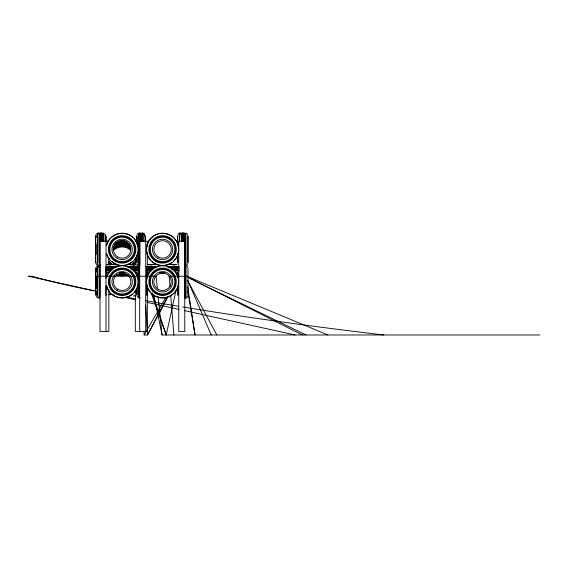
<?xml version="1.0" encoding="UTF-8"?>
<svg xmlns="http://www.w3.org/2000/svg" width="568" height="568" viewBox="0 0 568 568"><rect width="100%" height="100%" fill="white"/><g stroke="black" fill="none" stroke-linecap="round" stroke-linejoin="round"><path stroke-width="0.85" d="M151.116 292.776L166.225 334.978L176.094 290.049M96.063 234.832L96.581 233.725M96.134 267.272L96.659 266.165M137.108 234.832L137.626 233.725M178.061 234.832L178.927 233.05M187.568 263.815L186.709 265.604L187.66 267.436M187.66 296.255L186.737 298.058M167.475 296.588L147.517 334.978L144.151 334.978L144.13 331.471M168.32 296.319L147.517 334.978L145.671 305.158M144.151 334.978L165.693 297.589M106.01 241.166L99.996 241.166L99.996 331.442L108.843 331.442L108.843 290.724M106.266 241.166L108.843 241.166M135.319 241.166L137.037 241.166M107.423 264.34L117.058 264.34M127.594 264.34L133.423 264.34M148.468 264.34L157.322 264.34M167.972 264.34L174.468 264.34M106.692 264.454L116.873 264.454M127.182 264.503L135.248 264.503M147.737 264.454L157.088 264.454M168.227 264.503L176.293 264.503M108.516 264.617L117.867 264.617M126.628 264.617L135.979 264.617M149.561 264.617L158.082 264.617M166.85 264.617L177.024 264.617M132.983 264.816L133.423 264.816M174.028 264.816L174.468 264.816M106.798 264.915L110.788 264.915M115.254 264.915L116.894 264.915M130.058 264.915L134.048 264.915M147.843 264.915L148.305 264.915M149.668 264.915L151.833 264.915M173.268 264.915L175.093 264.915M145.798 266.484L147.595 266.484M106.031 266.648L118.101 266.648M126.394 266.648L138.471 266.648M145.798 266.726L159.097 266.648M167.439 266.648L178.963 266.648M106.031 266.889L116.554 266.889M127.168 266.889L138.471 266.889M147.077 266.889L156.832 266.889M167.489 266.889L178.963 266.889M106.031 267.457L115.787 267.457M128.709 267.457L138.471 267.457M147.077 267.457L155.284 267.457M168.987 267.457L178.963 267.457M106.031 267.698L115.787 267.698M128.709 267.698L138.471 267.698M147.077 267.698L155.284 267.698M168.987 267.698L178.963 267.698M106.031 268.458L113.408 268.458M131.087 268.458L138.471 268.458M147.077 268.458L153.623 268.458M171.302 268.458L178.963 268.458M106.031 269.125L112.578 269.125M131.087 269.125L138.471 269.125M147.077 269.125L151.968 269.125M171.401 269.125L178.963 269.125M106.031 269.892L112.578 269.892M131.918 269.892L138.471 269.892M147.077 269.892L151.968 269.892M172.963 269.892L178.963 269.892M106.031 270.127L110.923 270.127M133.572 270.127L138.471 270.127M147.077 270.127L151.968 270.127M174.617 270.127L178.963 270.127M106.031 270.702L110.781 270.702M133.572 270.702L138.471 270.702M147.077 270.702L151.116 270.702M174.617 270.702L178.963 270.702M106.031 270.936L110.781 270.936M133.572 270.936L138.471 270.936M147.077 270.936L151.116 270.936M174.617 270.936L178.963 270.936M107.423 272.441L107.863 272.441M148.468 272.441L148.908 272.441M106.692 272.803L108.566 272.803M147.737 272.803L148.205 272.803M148.468 272.917L148.908 272.917M108.516 272.967L108.985 272.967M119.408 272.967L124.633 272.967M135.511 272.967L135.979 272.967M159.736 272.967L164.883 272.967M176.556 272.967L177.024 272.967M119.727 273.08L124.775 273.08M159.927 273.08L164.976 273.08M95.687 276.218L147.062 276.218M147.353 276.218L156.101 276.218L157.343 288.501M169.044 276.218L188.107 276.218M108.758 294.671L111.108 294.671M133.224 295.878L135.411 295.878M153.892 295.232L162.036 334.978L539.6 334.978M95.949 291.1L28.4 276.218L31.922 276.218A334.339 23.387 7.3 0 0 94.004 290.894M110.668 294.345L113.266 294.913M124.527 297.398L135.78 299.876M147.041 302.353L179.083 309.418M184.28 310.561L295.126 334.978M187.504 276.559L327.963 334.978M136.661 264.951L137.768 265.476M306.01 334.978L197.174 282.062L187.823 276.637M188.036 277.411L302.467 334.978M186.709 233.214L187.568 234.996M143.924 234.534L144.379 235.031M187.759 280.862L216.855 334.978M144.79 234.832L144.038 233.171M137.108 263.651L137.626 264.759M137.108 296.091L137.626 297.199M105.044 233.888L105.57 234.996M96.063 263.651L96.581 264.759M96.134 296.091L96.659 297.199M187.639 280.244L211.246 334.978M152.21 293.01L166.225 334.978M187.745 290.908L195.044 334.978L187.717 286.748M158.138 296.389L162.036 334.978M169.186 276.218L170.031 286.748M170.727 295.516L173.886 334.978M188.015 236.409L188.015 262.409M187.994 268.117L187.994 295.58M187.901 235.677L187.901 263.14M185.871 233.185L185.963 298.065M185.637 233.185L185.722 298.065M185.154 265.625L185.154 298.065M185.061 233.185L185.061 265.625M184.912 265.625L184.912 298.065M184.827 233.185L184.827 265.625M184.046 233.022L184.06 241.4M183.812 233.022L183.812 233.576M183.393 233.185L183.393 241.4M183.237 233.022L183.237 233.767M183.002 233.022L183.002 233.767M182.633 233.185L182.633 241.4M182.392 233.185L182.392 241.4M182.236 233.022L182.236 233.767M181.824 233.185L181.824 241.4M181.568 233.022L181.582 241.4M180.809 233.022L180.809 233.576M180.567 233.022L180.567 233.576M179.999 233.022L179.999 235.372M179.758 233.022L179.758 241.23M179.552 235.677L179.552 241.833M179.438 236.409L179.438 241.563M177.819 272.683L177.819 277.298M177.819 286.066L177.819 295.41M177.727 235.514L177.727 244.858M177.727 253.626L177.727 262.97M177.706 272.491L177.706 275.182M177.706 288.182L177.706 294.685M177.614 236.238L177.614 244.311M177.614 255.742L177.614 262.246M147.353 246.476L147.353 241.166L139.707 241.166L139.707 331.442M147.353 252.668L147.353 265.057M147.353 272.143L147.353 276.566M147.353 287.188L147.353 331.442L135.319 331.442L135.319 290.724M147.062 268.849L147.062 276.914M147.062 286.783L147.062 294.849M146.949 268.117L146.949 278.292M146.949 285.399L146.949 295.58M145.727 241.166L145.727 331.442M145.238 236.238L145.238 241.393M145.124 235.514L145.124 241.663M144.662 235.614L144.662 236.082M143.093 233.022L143.093 241.23M142.852 233.022L142.852 241.23M142.284 233.022L142.284 241.23M142.043 233.022L142.043 241.23M141.283 233.022L141.283 241.23M140.615 233.022L140.615 241.23M139.849 233.022L139.849 266.016M139.849 297.156L139.849 297.902M139.614 233.022L139.614 266.016M139.614 297.156L139.614 297.902M139.039 233.022L139.039 267.812M139.039 295.552L139.039 297.902M138.805 233.022L138.805 267.812M138.805 268.494L138.805 297.902M138.599 268.117L138.599 295.58M138.486 268.849L138.486 294.849M137.136 236.238L137.136 242.742M137.136 256.416L137.136 262.246M137.136 272.491L137.136 275.182M137.136 288.856L137.136 294.685M136.774 235.514L136.774 244.034M136.774 256.104L136.774 262.97M136.774 272.683L136.774 275.544M136.774 288.551L136.774 295.41M136.661 236.238L136.661 242.742M136.661 256.416L136.661 262.246M136.661 272.491L136.661 275.182M136.661 288.856L136.661 294.685M135.319 257.978L135.319 265.057M108.843 257.978L108.843 264.177M106.017 236.409L106.01 331.442M105.904 235.677L105.904 241.833M105.975 268.117L105.975 278.292M105.975 285.768L105.975 295.58M105.442 235.784L105.442 236.245M103.873 233.185L103.873 241.4M103.632 233.185L103.632 241.4M103.056 233.185L103.056 241.4M102.822 233.185L102.822 241.4M102.048 233.022L102.062 241.4M101.807 233.022L101.807 233.767M101.395 233.185L101.395 241.4M101.232 233.022L101.232 233.576M100.997 233.022L100.997 233.576M100.628 233.185L100.628 241.4M100.394 233.185L100.394 241.4M100.238 233.022L100.238 233.767M100.238 264.716L100.238 265.462M99.897 265.625L99.897 298.065M99.819 233.185L99.819 265.625M99.641 265.462L99.656 298.065M99.57 233.022L99.585 265.625M98.804 233.022L98.804 233.576M98.882 265.462L98.882 266.016M98.882 297.156L98.882 297.902M98.569 233.022L98.569 233.576M98.64 265.462L98.64 266.016M98.64 297.156L98.64 297.902M98.072 265.462L98.072 267.812M98.072 297.156L98.072 297.902M97.994 233.022L97.994 235.195M97.994 264.716L97.994 265.462M97.916 236.409L97.916 262.409M97.831 265.462L97.831 297.902M97.76 233.022L97.76 265.462M97.625 268.117L97.625 295.58M97.554 235.677L97.554 263.14M97.511 268.849L97.511 294.849M97.44 236.409L97.44 262.409M96.184 235.614L96.184 237.438M96.184 244.07L96.184 254.414M96.184 262.402L96.184 262.87M96.262 268.053L96.262 272.044M96.262 276.51L96.262 288.494M96.262 291.32L96.262 295.31M96.091 236.238L96.091 236.686M95.729 235.514L95.729 262.97M95.8 267.954L95.8 295.41M95.616 236.238L95.616 262.246M95.687 268.678L95.687 294.685M383.84 334.978A334.339 23.387 7.3 0 1 182.647 306.961M178.224 306.237A334.339 23.387 7.3 0 1 145.941 300.713M135.077 298.761A334.339 23.387 7.3 0 1 125.691 297.043M111.143 294.288A334.339 23.387 7.3 0 1 109.376 293.947M178.572 282.601A16.018 16.018 0 0 1 166.722 297.241M165.906 297.433A16.018 16.018 0 0 1 159.239 297.433M158.429 297.241A16.018 16.018 0 0 1 151.848 293.67M150.669 292.492A16.018 16.018 0 0 1 148.702 289.779M148.305 289.048A16.018 16.018 0 0 1 148.305 274.493M148.702 273.762A16.018 16.018 0 0 1 158.429 266.293M160.062 265.945A16.018 16.018 0 0 1 165.082 265.945M166.722 266.293A16.018 16.018 0 0 1 178.572 280.933M178.771 282.615A16.224 16.224 0 0 1 154.219 295.672A16.224 16.224 0 0 1 154.219 267.862A16.224 16.224 0 0 1 178.771 280.926M178.572 250.239A16.018 16.018 0 0 1 173.9 260.733M171.99 262.366A16.018 16.018 0 0 1 166.722 264.88M165.906 265.079A16.018 16.018 0 0 1 159.239 265.079M158.429 264.88A16.018 16.018 0 0 1 151.848 261.308M150.669 260.13A16.018 16.018 0 0 1 148.305 242.131M148.702 241.4A16.018 16.018 0 0 1 158.429 233.938M160.062 233.59A16.018 16.018 0 0 1 178.572 248.571M178.771 250.254A16.224 16.224 0 0 1 154.219 263.311A16.224 16.224 0 0 1 154.219 235.507A16.224 16.224 0 0 1 178.771 248.564M119.571 274.074A16.224 16.11 0 0 0 125.478 273.932A16.224 16.11 0 0 1 119.571 274.138A16.117 16.011 0 0 0 125.457 274.032M125.478 273.648A16.224 16.11 0 0 1 119.571 273.79M123.781 273.684A16.018 15.911 0 0 1 119.599 273.563A16.018 15.911 0 0 0 123.781 273.613A16.117 16.011 0 0 1 119.585 273.464M125.478 273.556A16.224 16.11 0 0 1 119.571 273.698M125.436 273.733A16.018 15.911 0 0 1 119.599 273.875M125.478 273.733A16.224 16.11 0 0 1 119.571 273.882M125.436 273.62A16.018 15.911 0 0 1 119.599 273.762M125.436 273.833A16.018 15.911 0 0 1 123.781 274.088M113.202 249.132A13 12.915 0 0 1 130.335 248.493M113.202 249.075A13 12.915 0 0 1 130.335 248.436M115.709 245.823A14.207 14.115 0 0 1 117.065 245.227M114.147 247.485A13.625 13.533 0 0 1 130.732 247.939M114.083 246.476A13.731 13.639 0 0 1 116.575 245.056M117.235 244.787A13.731 13.639 0 0 1 127.083 244.801M114.147 246.619A13.625 13.533 0 0 1 117.278 244.936M114.147 246.093A13.625 13.533 0 0 1 130.164 246.121M114.509 245.717A13 12.915 0 0 1 130.335 246.157M117.768 243.594A14.207 14.115 0 0 1 122.908 242.934M125.109 243.225A14.207 14.115 0 0 1 127.935 244.141M114.729 244.829A13.625 13.533 0 0 1 116.617 243.814M127.701 243.835A13.625 13.533 0 0 1 129.582 244.851M114.672 244.687A13.731 13.639 0 0 1 117.235 243.395M135.638 263.616A16.117 16.011 0 0 1 134.644 264.972M114.509 245.269A13 12.915 0 0 1 129.66 245.198M114.147 244.701A13.625 13.533 0 0 1 129.582 244.325M117.235 242.004A13.731 13.639 0 0 1 127.083 242.025M115.212 243.857A13 12.915 0 0 1 128.95 243.786M115.339 243.069A13.625 13.533 0 0 1 117.278 242.153M134.722 264.042A16.224 16.11 0 0 1 133.587 265.291M110.064 264.638A16.224 16.11 0 0 1 108.999 263.325M134.722 263.871A16.224 16.11 0 0 1 133.587 265.121M110.064 264.468A16.224 16.11 0 0 1 108.999 263.161M134.722 263.779A16.224 16.11 0 0 1 133.587 265.029M110.064 264.376A16.224 16.11 0 0 1 108.999 263.062M110.064 264.752A16.224 16.11 0 0 1 108.999 263.445M135.638 262.224A16.117 16.011 0 0 1 134.644 263.58M110.717 264.787A16.117 16.011 0 0 1 109.077 262.87M115.212 243.409A13 12.915 0 0 1 127.445 242.55M120.799 240.548A13 12.915 0 0 1 124.193 240.647M118.627 241.194A13.625 13.533 0 0 1 125.684 241.208M134.722 262.764A16.224 16.11 0 0 1 133.587 264.014M111.264 264.56A16.224 16.11 0 0 1 108.999 262.054M134.644 262.906A16.117 16.011 0 0 1 133.516 264.148M111.335 264.688A16.117 16.011 0 0 1 109.077 262.196M135.724 261.287A16.224 16.11 0 0 1 132.969 264.482M111.264 264.447A16.224 16.11 0 0 1 108.999 261.933M134.722 262.48A16.224 16.11 0 0 1 132.969 264.312M111.264 264.276A16.224 16.11 0 0 1 108.999 261.77M134.027 262.956A16.018 15.911 0 0 1 132.834 264.141M111.399 264.099A16.018 15.911 0 0 1 109.162 261.621M134.566 262.231A16.018 15.911 0 0 1 132.834 264.042M111.399 264.006A16.018 15.911 0 0 1 109.162 261.529M134.722 262.388A16.224 16.11 0 0 1 132.969 264.219M111.264 264.184A16.224 16.11 0 0 1 108.999 261.671M134.566 262.522A16.018 15.911 0 0 1 133.444 263.758M110.788 263.722A16.018 15.911 0 0 1 109.162 261.82M134.566 262.643A16.018 15.911 0 0 1 133.444 263.871M110.788 263.836A16.018 15.911 0 0 1 109.162 261.933M135.638 260.84A16.117 16.011 0 0 1 132.252 264.553M111.967 264.518A16.117 16.011 0 0 1 109.077 261.479M131.307 262.118A13.731 13.639 0 0 1 130.186 263.012M115.254 263.765A13.731 13.639 0 0 1 112.414 261.592M134.566 262.736A16.018 15.911 0 0 1 133.444 263.971M110.788 263.935A16.018 15.911 0 0 1 109.162 262.033M127.921 274.607A16.224 16.11 0 0 1 116.291 274.585M127.885 274.713A16.117 16.011 0 0 1 116.326 274.692M117.157 274.678A16.018 15.911 0 0 0 127.062 274.699A16.224 16.11 0 0 1 117.093 274.678M127.126 274.6A16.224 16.11 0 0 1 117.093 274.585M127.062 274.387A16.018 15.911 0 0 1 117.157 274.365A16.018 15.911 0 0 0 127.062 274.316M127.126 274.507A16.224 16.11 0 0 1 117.093 274.493M126.259 274.813A16.018 15.911 0 0 1 117.966 274.798M127.062 274.791A16.018 15.911 0 0 1 117.157 274.777M127.097 274.28A16.117 16.011 0 0 1 117.129 274.259M113.202 250.524A13 12.915 0 0 1 130.335 249.884M114.147 248.876A13.625 13.533 0 0 1 130.732 249.331M113.202 249.522A13 12.915 0 0 1 130.335 248.883M120.679 245.766A14.207 14.115 0 0 1 124.385 245.866M125.833 246.178A14.207 14.115 0 0 1 127.935 246.924M115.29 247.094A13.731 13.639 0 0 1 117.235 246.178M127.743 246.469A13.731 13.639 0 0 1 129.639 247.492M113.202 249.572A13 12.915 0 0 1 130.335 248.933M114.729 247.605A13.625 13.533 0 0 1 116.617 246.597M127.701 246.619A13.625 13.533 0 0 1 129.582 247.634M137.797 246.072A16.018 16.018 0 0 1 137.797 252.746M137.598 253.555A16.018 16.018 0 0 1 134.573 259.491M132.209 261.855A16.018 16.018 0 0 1 126.273 264.88M125.464 265.079A16.018 16.018 0 0 1 118.79 265.079M117.981 264.88A16.018 16.018 0 0 1 112.045 261.855M109.681 259.491A16.018 16.018 0 0 1 106.656 253.555M106.656 245.262A16.018 16.018 0 0 1 110.227 238.688M111.406 237.509A16.018 16.018 0 0 1 132.848 237.509M134.027 238.688A16.018 16.018 0 0 1 137.598 245.262M106.464 245.213A16.224 16.224 0 0 1 131.435 236.125A16.224 16.224 0 0 1 131.435 262.693A16.224 16.224 0 0 1 106.464 253.605M137.797 278.434A16.018 16.018 0 0 1 137.797 285.101M137.598 285.917A16.018 16.018 0 0 1 134.573 291.853M132.209 294.217A16.018 16.018 0 0 1 126.273 297.241M125.464 297.433A16.018 16.018 0 0 1 118.79 297.433M117.981 297.241A16.018 16.018 0 0 1 112.045 294.217M109.681 291.853A16.018 16.018 0 0 1 106.656 285.917M106.656 277.624A16.018 16.018 0 0 1 110.227 271.05M111.406 269.864A16.018 16.018 0 0 1 132.848 269.864M134.027 271.05A16.018 16.018 0 0 1 137.598 277.624M106.464 277.567A16.224 16.224 0 0 1 131.435 268.479A16.224 16.224 0 0 1 131.435 295.055A16.224 16.224 0 0 1 106.464 285.967M184.778 241.166L178.757 241.166L178.757 331.442L184.778 331.442L184.778 241.166M158.209 289.325A8.726 8.726 0 0 0 171.302 281.771A8.726 8.726 0 0 0 158.209 274.209A8.726 8.726 0 0 0 158.209 289.325M155.71 261.301A13.731 13.731 0 0 0 176.3 249.409A13.731 13.731 0 0 0 155.71 237.516A13.731 13.731 0 0 0 155.71 261.301M156.072 260.669A13 13 0 0 0 175.576 249.409A13 13 0 0 0 156.072 238.148A13 13 0 0 0 156.072 260.669M158.209 256.963A8.726 8.726 0 0 0 171.302 249.409A8.726 8.726 0 0 0 158.209 241.854A8.726 8.726 0 0 0 158.209 256.963M156.434 260.037A12.276 12.276 0 0 0 174.845 249.409A12.276 12.276 0 0 0 156.434 238.78A12.276 12.276 0 0 0 156.434 260.037M157.478 258.234A10.196 10.196 0 0 0 172.764 249.409A10.196 10.196 0 0 0 157.478 240.584A10.196 10.196 0 0 0 157.478 258.234M130.335 247.492A13 12.915 0 0 0 113.202 248.131A13 12.915 0 0 1 130.335 247.549M130.335 247.101A13 12.915 0 0 0 113.202 247.74A13 12.915 0 0 1 130.335 247.044M115.261 261.301A13.731 13.731 0 0 0 135.858 249.409A13.731 13.731 0 0 0 115.261 237.516A13.731 13.731 0 0 0 115.261 261.301M115.631 260.669A13 13 0 0 0 135.127 249.409A13 13 0 0 0 115.631 238.148A13 13 0 0 0 115.631 260.669M117.768 256.963A8.726 8.726 0 0 0 130.853 249.409A8.726 8.726 0 0 0 117.768 241.854A8.726 8.726 0 0 0 117.768 256.963M115.993 260.037A12.276 12.276 0 0 0 134.403 249.409A12.276 12.276 0 0 0 115.993 238.78A12.276 12.276 0 0 0 115.993 260.037M117.029 258.234A10.196 10.196 0 0 0 132.323 249.409A10.196 10.196 0 0 0 117.029 240.584A10.196 10.196 0 0 0 117.029 258.234M155.71 293.656A13.731 13.731 0 0 0 176.3 281.771A13.731 13.731 0 0 0 155.71 269.878A13.731 13.731 0 0 0 155.71 293.656M156.072 293.031A13 13 0 0 0 175.576 281.771A13 13 0 0 0 156.072 270.51A13 13 0 0 0 156.072 293.031M156.434 292.399A12.276 12.276 0 0 0 174.845 281.771A12.276 12.276 0 0 0 156.434 271.142A12.276 12.276 0 0 0 156.434 292.399M157.478 290.596A10.196 10.196 0 0 0 172.764 281.771A10.196 10.196 0 0 0 157.478 272.938A10.196 10.196 0 0 0 157.478 290.596M115.261 293.656A13.731 13.731 0 0 0 135.858 281.771A13.731 13.731 0 0 0 115.261 269.878A13.731 13.731 0 0 0 115.261 293.656M115.631 293.031A13 13 0 0 0 135.127 281.771A13 13 0 0 0 115.631 270.51A13 13 0 0 0 115.631 293.031M117.768 289.325A8.726 8.726 0 0 0 130.853 281.771A8.726 8.726 0 0 0 117.768 274.209A8.726 8.726 0 0 0 117.768 289.325M115.993 292.399A12.276 12.276 0 0 0 134.403 281.771A12.276 12.276 0 0 0 115.993 271.142A12.276 12.276 0 0 0 115.993 292.399M117.029 290.596A10.196 10.196 0 0 0 132.323 281.771A10.196 10.196 0 0 0 117.029 272.938A10.196 10.196 0 0 0 117.029 290.596"/></g></svg>
